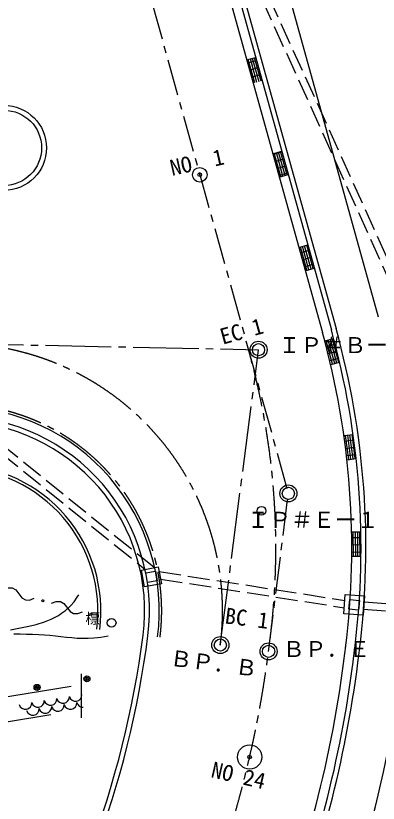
# Model space of a CAD drawing. Units: millimetres, scale not verified. Extents: x -120450 to 121350, y -84600 to 84600.
# Drawn here: x 4610 to 19505, y -24889 to 7512 of the extents above; entities that cross this region are included whole.
import ezdxf
from ezdxf.enums import TextEntityAlignment as Align

# ---------------------------------------------------------------- set-up
doc = ezdxf.new("R2010")
doc.units = ezdxf.units.MM
doc.header["$LTSCALE"] = 300
doc.header["$PDMODE"] = 32
doc.header["$PDSIZE"] = 150
for name, pattern in [('CHAIN1', [8, 5, -1, 1, -1]), ('CHAIN2', [12, 9, -1, 1, -1]), ('DASHED3', [4, 3, -1])]:
    doc.linetypes.add(name, pattern=pattern)
for name, color, linetype in [('0-0_1', 7, 'Continuous'), ('0-1_2', 7, 'Continuous'), ('0-2_3', 7, 'Continuous'), ('0-3_4', 7, 'Continuous'), ('0-9_10', 7, 'Continuous'), ('1-1', 3, 'Continuous'), ('1-8', 7, 'Continuous'), ('3-0', 6, 'Continuous')]:
    doc.layers.add(name, color=color, linetype=linetype)
doc.styles.add('ＭＳ ゴシック', font='')
doc.styles.get('ＭＳ ゴシック').set_extended_font_data('MS Gothic')

msp = doc.modelspace()

# ---------------------------------------------------------------- linework, layer by layer
at = {"layer": '0-0_1', "linetype": 'DASHED3'}
for p, q in [((25002.1, -14545.6), (7068.5, 25168.4)), ((25275.9, -14423.1), (7369.6, 25230.5))]:
    msp.add_line(p, q, dxfattribs=at)
at = {"layer": '0-1_2', "color": 3}
for points in [[(4100.3, -16100.4), (4291.4, -16026.3), (4460.4, -16031), (4607.2, -16114.8), (4856.7, -16440.2)], [(4856.6, -16440.2), (5003.5, -16524), (5172.4, -16528.8), (5363.5, -16454.7)], [(6082.4, -16656.2), (6273.5, -16582), (6442.4, -16586.8), (6589.2, -16670.6), (6838.7, -16996)], [(6838.7, -16996), (6985.6, -17079.7), (7154.6, -17084.5), (7345.7, -17010.4)]]:
    msp.add_lwpolyline(points, dxfattribs=at)
at = {"layer": '0-1_2'}
for points in [[(-25730.9, -28209.1), (-17287.8, -24684.9), (-12438.8, -23166.7), (-4300.1, -21889.5), (6885.4, -20072.1)], [(-12754.9, -24852.3), (-8916.6, -24048.9), (-5639.7, -23287.3), (824.6, -22095.2), (6056.5, -21237.7)]]:
    msp.add_lwpolyline(points, dxfattribs=at)
at = {"layer": '0-1_2', "color": 3}
for centre in [(5718.9, -16554.2), (7701, -17110)]:
    msp.add_circle(centre, 41, dxfattribs=at)
at = {"layer": '0-1_2'}
for centre, radius in [((7531.7, -19769.8), 125), ((7531.7, -19769.8), 75), ((7531.7, -19769.8), 25), ((5486.1, -20121.9), 125), ((5486.1, -20121.9), 75), ((5486.1, -20121.9), 25)]:
    msp.add_circle(centre, radius, dxfattribs=at)
for centre, end in [((5521, -20677.4), 2.49919), ((6036.6, -20595.4), 2.49919), ((6552.1, -20513.5), 2.49919), ((7067.6, -20431.6), 2.49919), ((5005.6, -20759.2), 2.49919), ((5309.3, -21007.2), 2.49919), ((5824.8, -20925.3), 2.49919), ((6340.2, -20843.4), 2.49919), ((6855.8, -20761.5), 2.49919), ((7371.2, -20679.6), 271.5757)]:
    msp.add_arc(centre, 262.7, 195.55409, end, dxfattribs=at)
at = {"layer": '0-2_3'}
msp.add_lwpolyline([(4391.2, -17750), (5150, -17607.7), (5442.3, -17536.1), (5791.1, -17426.5), (6070.2, -17312.9), (6337.5, -17174.9), (6423.2, -17122.7), (6495.7, -17075), (6657.2, -16954.8), (6878, -16749.6), (7007.3, -16596.6), (7136.8, -16405.9), (7195.4, -16310.9)], dxfattribs=at)
at = {"layer": '0-3_4'}
msp.add_line((7298, -19569.9), (7298, -21369.9), dxfattribs=at)
at = {"layer": '0-9_10'}
msp.add_lwpolyline([(8406.1, -18019.1), (8258.9, -18046.4), (8111.1, -18069.4), (7962.9, -18088.1), (7814.8, -18103), (7589.7, -18115.4), (7364.4, -18115.3), (7139.1, -18105), (6913.8, -18087.1), (6688.3, -18063.9), (6462.8, -18037.9), (6237.3, -18011.7), (6011.6, -17987.7), (5785.9, -17968.3), (5560.1, -17956), (5303, -17947.7), (5045.9, -17940.8), (4788.8, -17935.5), (4531.5, -17931.6)], dxfattribs=at)
for centre in [(14705.6, -12853.7), (8548.7, -17464.9)]:
    msp.add_circle(centre, 180, dxfattribs=at)
at = {"layer": '1-1'}
for p, q in [((15777.8, 8545.4), (19504.9, -4881.4)), ((13431.3, 8100.5), (17211.6, -5518)), ((13797.5, 8202.1), (17577.8, -5416.3)), ((14100, 5691.4), (14466.2, 5793.1)), ((15170, 1837.2), (15536.1, 1938.8)), ((15437.4, 873.6), (15803.6, 975.3)), ((16239.8, -2017.1), (16606, -1915.4)), ((16507.3, -2980.6), (16873.5, -2879)), ((17311.1, -5865.4), (17679.9, -5774)), ((17551.4, -6836), (17920.3, -6744.7)), ((18099.1, -9761.1), (18476.1, -9713.9)), ((18223.4, -10753.3), (18600.5, -10706.1)), ((18415.8, -13722.5), (18795.8, -13720.8)), ((18420.4, -14722.5), (18800.4, -14720.8)), ((18085.7, -17093.4), (18147.1, -16295.7)), ((18147.1, -16295.7), (18944.3, -16357.1)), ((18944.3, -16357.1), (18883.7, -17154.8)), ((18883.7, -17154.8), (18085.7, -17093.4)), ((18094.9, -19026.9), (18170.9, -18419.3)), ((18472, -19074.1), (18548, -18466.5)), ((18670.4, -19098.9), (18746.4, -18491.3))]:
    msp.add_line(p, q, dxfattribs=at)
at = {"layer": '1-1', "color": 7}
for p, q in [((14134.4, 5567.6), (14500.6, 5669.2)), ((14432.1, 4745.8), (14164.7, 5709.4)), ((14518.8, 4769.9), (14251.4, 5733.5)), ((14605.6, 4794), (14338.1, 5757.5)), ((14692.3, 4818), (14424.8, 5781.6)), ((14214.7, 5278.5), (14580.8, 5380.2)), ((14294.9, 4989.4), (14661.1, 5091.1)), ((15177.6, 1809.7), (15543.7, 1911.3)), ((15501.9, 891.5), (15234.5, 1855.1)), ((15257.8, 1520.6), (15624, 1622.2)), ((15588.6, 915.6), (15321.2, 1879.2)), ((15675.4, 939.7), (15407.9, 1903.3)), ((15762.1, 963.8), (15494.6, 1927.3)), ((15338.1, 1231.5), (15704.2, 1333.2)), ((15418.3, 942.5), (15784.5, 1044.1)), ((16831.9, -2890.5), (16564.4, -1927)), ((16301, -2237.3), (16667.1, -2135.7)), ((16571.7, -2962.8), (16304.3, -1999.2)), ((16658.4, -2938.7), (16391, -1975.1)), ((16745.2, -2914.6), (16477.7, -1951.1)), ((16381.2, -2526.4), (16747.4, -2424.7)), ((16461.5, -2815.4), (16827.6, -2713.8)), ((17805.5, -6776.7), (17538.1, -5813.2)), ((17892.2, -6752.7), (17624.8, -5789.1)), ((17361.3, -6099.4), (17727.5, -5997.8)), ((17632.1, -6824.9), (17364.6, -5861.3)), ((17718.8, -6800.8), (17451.3, -5837.3)), ((17441.6, -6388.5), (17807.7, -6286.9)), ((17521.8, -6677.6), (17888, -6575.9)), ((18560.9, -10711.3), (18430.1, -9719.9)), ((18126, -9990.5), (18502.8, -9940.8)), ((18293.2, -10746.6), (18162.4, -9755.2)), ((18382.4, -10734.9), (18251.7, -9743.4)), ((18471.7, -10723.1), (18340.9, -9731.7)), ((18165.3, -10288), (18542, -10238.3)), ((18204.5, -10585.4), (18581.3, -10535.7)), ((18489.4, -14723.5), (18480.5, -13723.6)), ((18579.4, -14722.7), (18570.5, -13722.8)), ((18669.4, -14721.9), (18660.5, -13722)), ((18759.4, -14721.1), (18750.5, -13721.2)), ((18415.7, -13952.7), (18795.7, -13949.3)), ((18418.3, -14252.7), (18798.4, -14249.3)), ((18421.1, -14552.7), (18801, -14549.3))]:
    msp.add_line(p, q, dxfattribs=at)
at = {"layer": '1-1', "linetype": 'DASHED3'}
for p, q in [((2126.6, -8572.9), (10317.8, -15194.2)), ((2126.6, -8958.7), (9928.4, -15265.2)), ((10501.7, -15355), (18128, -16542.7)), ((10558.7, -15667.5), (18105, -16842.8)), ((18925.4, -16606), (21269.5, -16769.5)), ((18902.7, -16905.2), (21251.3, -17069))]:
    msp.add_line(p, q, dxfattribs=at)
at = {"layer": '1-1'}
for points in [[(9904.3, -15981.1), (9778.7, -15292.5), (10467.4, -15166.9), (10593, -15855.5)], [(10025, -15806.6), (9953.2, -15413.1), (10346.7, -15341.4), (10418.5, -15734.9)], [(18300.4, -16909.3), (18331.1, -16510.5), (18729.8, -16541.2), (18699.5, -16940)]]:
    msp.add_lwpolyline(points, close=True, dxfattribs=at)
for radius in [1750, 1550]:
    msp.add_circle((4122.3, 2074.1), radius, dxfattribs=at)
for centre, radius, start, end in [((-14701.6, -14376.7), 33500, 352.86855, 15.51413), ((-14701.6, -14376.7), 33700, 352.86855, 15.51413), ((-14701.6, -14376.7), 33120, 352.86855, 15.51413), ((2106.7, -16974.3), 8400, 352.66183, 88.81921), ((2106.7, -16974.3), 8000, 352.66183, 88.81921), ((2106.7, -16974.3), 7800, 352.66183, 88.81921), ((2106.7, -16974.3), 6000, 352.66183, 88.81921), ((2106.7, -16974.3), 5880, 352.66183, 88.81921), ((-29629.5, -12873.7), 39800, 299.82347, 352.64247), ((-29629.5, -12873.7), 40000, 300.31947, 352.64249), ((-29629.5, -12873.7), 48120, 337.20032, 352.63765), ((-29629.5, -12873.7), 48500, 338.45625, 352.63765), ((-29629.5, -12873.7), 48700, 338.45625, 352.63765), ((-29629.5, -12873.7), 50500, 335.16931, 352.63765)]:
    msp.add_arc(centre, radius, start, end, dxfattribs=at)
at = {"layer": '1-1', "color": 7, "linetype": 'CHAIN2'}
msp.add_arc((2106.7, -16974.3), 8500, 352.66183, 88.81921, dxfattribs=at)
at = {"layer": '1-8', "linetype": 'CHAIN1'}
for p in [(5725.1, 24197.1), (14999, -18639.6)]:
    msp.add_line(p, (15812, -12140.6), dxfattribs=at)
at = {"layer": '1-8', "linetype": 'CHAIN2'}
for p in [(-40961.7, -5085.9), (13016, -18383.9)]:
    msp.add_line(p, (14586.6, -6228.7), dxfattribs=at)
at = {"layer": '1-8'}
for centre, radius in [((12172.6, 970.6), 300), ((14586.6, -6228.7), 250), ((15812, -12140.6), 250), ((13016.6, -18379.3), 250), ((14999, -18639.6), 250), ((14999, -18639.6), 250), ((14219.3, -22987.2), 500)]:
    msp.add_circle(centre, radius, dxfattribs=at)
at = {"layer": '1-8', "color": 3}
for centre in [(14586.6, -6228.7), (15812, -12140.6), (13016.6, -18379.3), (14999, -18639.6), (14999, -18639.6)]:
    msp.add_circle(centre, 350, dxfattribs=at)
at = {"layer": '1-8', "linetype": 'CHAIN2'}
msp.add_arc((2106.7, -16974.3), 11000, 352.66183, 88.81921, dxfattribs=at)
at = {"layer": '1-8', "linetype": 'CHAIN1'}
for centre, radius, start, end in [((-14701.6, -14376.7), 30000, 352.86855, 15.51416), ((-29629.5, -12873.7), 45000, 309.88704, 352.63824)]:
    msp.add_arc(centre, radius, start, end, dxfattribs=at)
at = {"layer": '1-8'}
for p in [(12172.6, 970.6), (14219.3, -22987.2)]:
    msp.add_point(p, dxfattribs=at)
at = {"layer": '3-0', "color": 7}
msp.add_line((13990.2, 8255.6), (17770.5, -5362.8), dxfattribs=at)

# ---------------------------------------------------------------- texts
at = {"layer": '0-9_10', "color": 4, "style": 'ＭＳ ゴシック'}
msp.add_text('標', height=439.9, dxfattribs=at).set_placement((7468.7, -17645.2), align=Align.BOTTOM_LEFT)
at = {"layer": '1-8', "style": 'ＭＳ ゴシック'}
for s, rotation, p in [('NO  1', 12.477, (11074.1, 727.6)), ('EC 1', 15.554, (13165.6, -6213.2)), ('BC 1', 352.747, (13152, -17684.8)), ('ＢＰ．Ｂ', 352.638, (10896.1, -19419.3)), ('NO 24', 347.012, (12553.1, -24003.9))]:
    msp.add_text(s, height=659.8, rotation=rotation, dxfattribs=at).set_placement(p, align=Align.BOTTOM_LEFT)
for s, p in [('ＩＰ＃Ｂー１', (15407.5, -6568.6)), ('ＩＰ＃Ｅー１', (14120.8, -13755.6)), ('ＢＰ．Ｅ', (15582, -19071.9))]:
    msp.add_text(s, height=659.8, dxfattribs=at).set_placement(p, align=Align.BOTTOM_LEFT)

doc.saveas('drawing.dxf')
